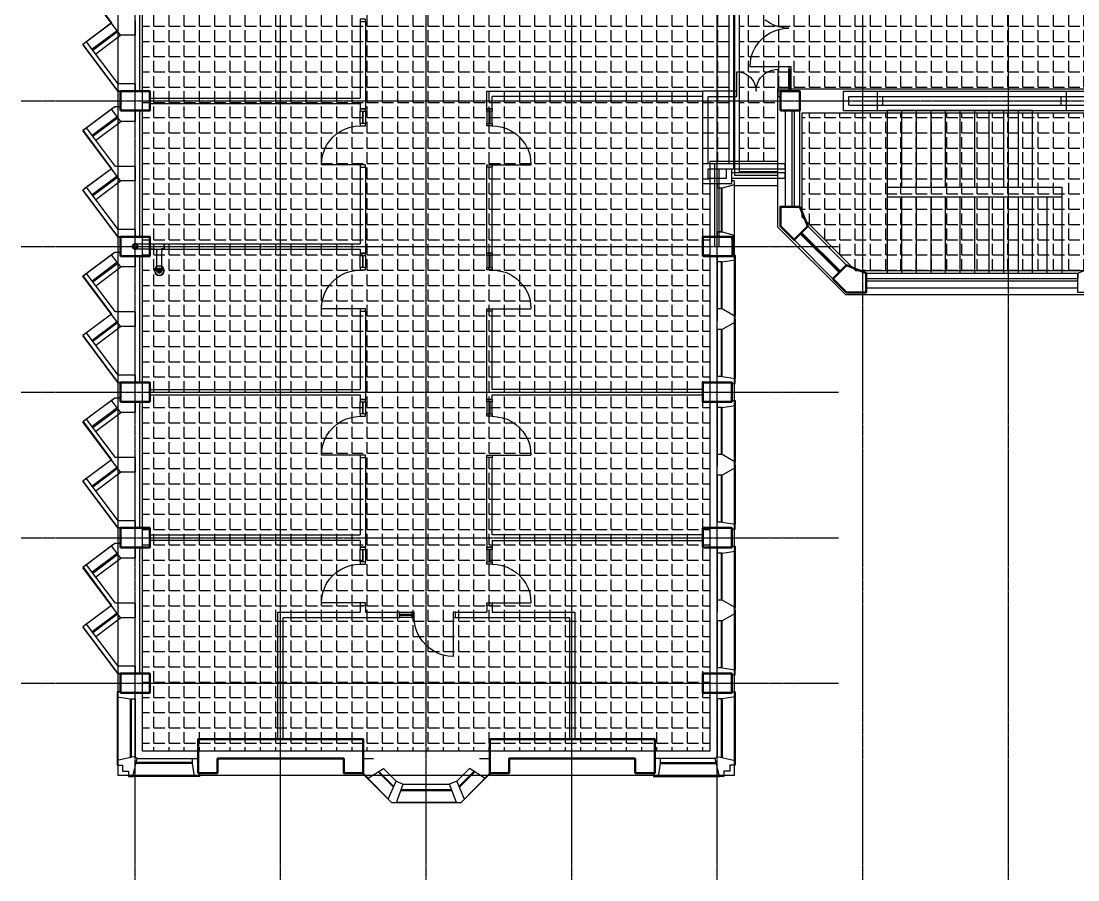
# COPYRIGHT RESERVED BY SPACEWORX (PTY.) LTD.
# Model space of a CAD drawing. Header units: millimetres. Extents: x -49883 to 71908, y -18440 to 67826.
# Drawn here: x -49883 to -28100, y -6274 to 11418 of the extents above; entities that cross this region are included whole.
import ezdxf

# ---------------------------------------------------------------- set-up
doc = ezdxf.new("R2010")
doc.units = ezdxf.units.MM
doc.linetypes.add('PCENTRE', pattern=[50.8, 31.75, -6.35, 6.35, -6.35])
doc.linetypes.add('PCENTRE2', pattern=[28.575, 19.05, -3.175, 3.175, -3.175])
for name, color, linetype in [('Boundaries_and_building_grids', 140, 'PCENTRE2'), ('Fifth Floor - Hatch', 7, 'Continuous'), ('Fifth Floor - Roofs', 7, 'Continuous'), ('Fourth Floor - Doors Windows and Openings', 1, 'Continuous'), ('Fourth Floor - Hatch', 1, 'Continuous'), ('Fourth Floor - Roofs', 2, 'Continuous'), ('Fourth Floor - Stairs', 8, 'Continuous'), ('Fourth Floor - Structural Members', 5, 'Continuous'), ('Fourth Floor - Walls', 3, 'Continuous'), ('Third Floor - Curtain Walls', 1, 'Continuous'), ('Third Floor - Doors Windows and Openings', 1, 'Continuous'), ('Third Floor - Stairs', 8, 'Continuous'), ('Third Floor - Structural Members', 5, 'Continuous'), ('Third Floor - Walls', 3, 'Continuous')]:
    doc.layers.add(name, color=color, linetype=linetype)
pattern_1 = [(0, (0, 0), (0, 314.325), [228.6, -85.725]), (90, (0, 0), (-314.325, 2e-14), [228.6, -85.725])]

# ---------------------------------------------------------------- blocks, each defined once
blk = doc.blocks.new('OffSetFullbore')
at = {"layer": 'Fourth Floor - Roofs', "linetype": 'Continuous'}
h = blk.add_hatch(dxfattribs=at)
h.set_pattern_fill('lines', color=256, scale=6.25, style=0)
h.set_pattern_definition([(0, (-14818.7696, 134.024), (0, 6.25), [])])
h.paths.add_polyline_path([(-550, -500, -1), (-450, -500, -1)])
at = {"layer": 'Fourth Floor - Roofs', "linetype": 'Continuous', "lineweight": -3}
for p, q in [((-600, 50), (0, 50)), ((-600, 50), (-600, -50)), ((-590, 50), (-590, -50)), ((-600, -50), (-541, -50)), ((-550, -500), (-550, -100)), ((-450, -500), (-450, -100)), ((0, -50), (-400, -50))]:
    blk.add_line(p, q, dxfattribs=at)
at = {"layer": 'Fourth Floor - Roofs', "linetype": 'Continuous'}
for radius in [100, 93.8, 50, 50]:
    blk.add_circle((-500, -500), radius, dxfattribs=at)
at = {"layer": 'Fourth Floor - Roofs', "linetype": 'Continuous', "lineweight": -3}
for centre, radius, start, end in [((0, 0), 50, 270, 90), ((-400, -100), 150, 160.5288, 180), ((-400, -100), 50, 90, 180)]:
    blk.add_arc(centre, radius, start, end, dxfattribs=at)

msp = doc.modelspace()

# ---------------------------------------------------------------- hatches: boundary and pattern name
at = {"layer": 'Fifth Floor - Hatch', "linetype": 'Continuous'}
h = msp.add_hatch(dxfattribs=at)
h.set_pattern_fill('ANGLE', color=8, scale=45, style=0)
h.set_pattern_definition(pattern_1)
h.paths.add_polyline_path([(-33783, 9526), (-26783, 9526), (-26783, 7379), (-27886, 6276), (-32679, 6276), (-33783, 7379)])
at = {"layer": 'Fourth Floor - Hatch', "linetype": 'Continuous'}
h = msp.add_hatch(dxfattribs=at)
h.set_pattern_fill('ANGLE', color=8, scale=45, style=0)
h.set_pattern_definition(pattern_1)
h.paths.add_polyline_path([(-47383, 14176), (-46133, 14176), (-46133, 14076), (-36933, 14076), (-36933, 14176), (-35683, 14176), (-35683, 12526), (-35293, 12526), (-35293, 8526), (-35683, 8526), (-35683, -3624), (-47383, -3624)])
h = msp.add_hatch(dxfattribs=at)
h.set_pattern_fill('ANGLE', color=8, scale=45, style=0)
h.set_pattern_definition(pattern_1)
h.paths.add_polyline_path([(-35073, 12526), (-32018, 12526), (-32018, 12967), (-31602, 13383), (-28964, 13383), (-28548, 12967), (-28548, 12526), (-25793, 12526), (-25793, 10001), (-25303, 10001), (-25303, 8526), (-26433, 8526), (-26433, 9576), (-26333, 9576), (-26333, 9976), (-26283, 10026), (-34283, 10026), (-34283, 8526), (-35073, 8526)])

# ---------------------------------------------------------------- linework, layer by layer
at = {"layer": 'Boundaries_and_building_grids', "color": 140, "linetype": 'PCENTRE', "lineweight": -3}
for p, q in [((-47533, -6274), (-47533, 67826)), ((-44533, -6274), (-44533, 67826)), ((-41533, -6274), (-41533, 67826)), ((-38533, -6274), (-38533, 67826)), ((-35533, -6274), (-35533, 67826)), ((-32533, -6274), (-32533, 60064)), ((-29533, -6274), (-29533, 60069)), ((-49883, 9776), (47817, 9776)), ((-49883, 6776), (-33033, 6776)), ((-49883, 3776), (-33033, 3776)), ((-49883, 776), (-33033, 776)), ((-49883, -2224), (-33033, -2224))]:
    msp.add_line(p, q, dxfattribs=at)
at = {"layer": 'Fifth Floor - Roofs', "color": 3, "linetype": 'Continuous'}
for p, q in [((-34283, 7172, 17250), (-34283, 10026, 17250)), ((-34283, 10026, 17250), (-26283, 10026, 17250)), ((-32886, 5776, 17250), (-34283, 7172, 17250)), ((-27679, 5776, 17250), (-32886, 5776, 17250))]:
    msp.add_line(p, q, dxfattribs=at)
at = {"layer": 'Fifth Floor - Roofs', "color": 3, "linetype": 'Continuous', "lineweight": -3}
for p, q in [((-33783, 7379, 17250), (-33783, 9526, 17250)), ((-33783, 9526, 17250), (-26783, 9526, 17250)), ((-32679, 6276, 17250), (-33783, 7379, 17250)), ((-27886, 6276, 17250), (-32679, 6276, 17250))]:
    msp.add_line(p, q, dxfattribs=at)
at = {"layer": 'Fourth Floor - Doors Windows and Openings', "color": 1, "linetype": 'Continuous'}
for p, q in [((-33021, 6236, 13800), (-33823, 7037, 13800)), ((-33809, 7051, 13800), (-33007, 6250, 13800)), ((-32993, 6264, 13800), (-33794, 7066, 13800))]:
    msp.add_line(p, q, dxfattribs=at)
at = {"layer": 'Fourth Floor - Doors Windows and Openings', "color": 1, "linetype": 'Continuous', "elevation": 13800}
msp.add_lwpolyline([(-33148, 6109), (-33950, 6910), (-33667, 7193), (-32866, 6391), (-33148, 6109)], dxfattribs=at)
at = {"layer": 'Fourth Floor - Roofs', "color": 3, "linetype": 'Continuous'}
for p, q in [((-47883, -4124, 13800), (-47883, 65676, 13800)), ((-35183, 8026, 13800), (-35183, -4124, 13800)), ((-34283, 8026, 13800), (-35183, 8026, 13800)), ((-35183, -4124, 13800), (-47883, -4124, 13800))]:
    msp.add_line(p, q, dxfattribs=at)
at = {"layer": 'Fourth Floor - Roofs', "color": 3, "linetype": 'Continuous', "lineweight": -3}
for p, q in [((-47383, -3624, 13800), (-47383, 65176, 13800)), ((-35683, 8526, 13800), (-35683, -3624, 13800)), ((-34283, 8526, 13800), (-35683, 8526, 13800)), ((-35683, -3624, 13800), (-47383, -3624, 13800))]:
    msp.add_line(p, q, dxfattribs=at)
at = {"layer": 'Fourth Floor - Roofs', "color": 1, "linetype": 'Continuous', "lineweight": -3}
for p, q in [((-35193, 8376, 13800), (-35193, 12676, 13800)), ((-35173, 8236, 13800), (-35173, 12816, 13800)), ((-35073, 8316, 13800), (-35073, 12716, 13800)), ((-35293, 12576, 13800), (-35293, 8476, 13800)), ((-35293, 8476, 13800), (-35593, 8476, 13800)), ((-35593, 8476, 13800), (-35593, 6776, 13800)), ((-35493, 6776, 13800), (-35493, 8376, 13800)), ((-35493, 8376, 13800), (-35193, 8376, 13800)), ((-34283, 8316, 13800), (-35073, 8316, 13800)), ((-34283, 8236, 13800), (-35173, 8236, 13800))]:
    msp.add_line(p, q, dxfattribs=at)
at = {"layer": 'Fourth Floor - Roofs', "color": 1, "linetype": 'Continuous', "lineweight": -3, "elevation": 13800}
for points in [[(-48604, 12167), (-48017, 11381), (-48608, 10939), (-47888, 9976), (-47833, 9976), (-47833, 9653), (-47952, 9653), (-48604, 9167), (-48021, 8378), (-48608, 7939), (-47888, 6976), (-47833, 6976), (-47833, 6653), (-47952, 6653), (-48604, 6167), (-48021, 5378), (-48608, 4939), (-47888, 3976), (-47833, 3976)], [(-47833, 3653), (-47952, 3653), (-48604, 3167), (-48017, 2381), (-48608, 1939), (-47888, 976), (-47833, 976), (-47833, 653), (-47952, 653), (-48604, 167), (-48017, -619), (-48608, -1061), (-47888, -2024), (-47833, -2024)]]:
    msp.add_lwpolyline(points, dxfattribs=at)
at = {"layer": 'Fourth Floor - Roofs', "color": 1, "linetype": 'Continuous', "elevation": 13800}
msp.add_lwpolyline([(-42833, -4074), (-42246, -4682), (-40810, -4682), (-40223, -4074)], dxfattribs=at)
at = {"layer": 'Fourth Floor - Stairs', "color": 8, "linetype": 'Continuous'}
for p, q in [((-32033, 7801, 13800), (-32033, 6226, 13800)), ((-31733, 7801, 13800), (-31733, 6226, 13800)), ((-31433, 7801, 13800), (-31433, 6226, 13800)), ((-31133, 7801, 13800), (-31133, 6226, 13800)), ((-30833, 7801, 13800), (-30833, 6226, 13800)), ((-30533, 7801, 13800), (-30533, 6226, 13800)), ((-30233, 7801, 13800), (-30233, 6226, 13800)), ((-29933, 7801, 13800), (-29933, 6226, 13800)), ((-29633, 7801, 13800), (-29633, 6226, 13800)), ((-29333, 7801, 13800), (-29333, 6226, 13800)), ((-29033, 6226, 13800), (-29033, 7801, 13800)), ((-28733, 6226, 13800), (-28733, 7801, 13800)), ((-28433, 7801, 13800), (-28433, 6226, 13800))]:
    msp.add_line(p, q, dxfattribs=at)
at = {"layer": 'Fourth Floor - Stairs', "color": 8, "linetype": 'Continuous', "elevation": 13800}
msp.add_lwpolyline([(-32033, 9576), (-32033, 7801), (-28433, 7801)], dxfattribs=at)
at = {"layer": 'Fourth Floor - Structural Members', "color": 8, "linetype": 'Continuous', "lineweight": 50, "elevation": 13800}
for points in [[(-47833, 9576), (-47833, 9976), (-47233, 9976), (-47233, 9576), (-47833, 9576)], [(-47833, 6576), (-47833, 6976), (-47233, 6976), (-47233, 6576), (-47833, 6576)], [(-35833, 6576), (-35833, 6976), (-35193, 6976), (-35193, 6576), (-35833, 6576)], [(-47833, 3576), (-47833, 3976), (-47233, 3976), (-47233, 3576), (-47833, 3576)], [(-35833, 3576), (-35833, 3976), (-35233, 3976), (-35233, 3576), (-35833, 3576)], [(-47833, 576), (-47833, 976), (-47233, 976), (-47233, 576), (-47833, 576)], [(-35833, 576), (-35833, 976), (-35233, 976), (-35233, 576), (-35833, 576)], [(-47833, -2424), (-47833, -2024), (-47233, -2024), (-47233, -2424), (-47833, -2424)], [(-35833, -2424), (-35833, -2024), (-35233, -2024), (-35233, -2424), (-35833, -2424)], [(-44478, -3374), (-44588, -3374)], [(-38578, -3374), (-38468, -3374)]]:
    msp.add_lwpolyline(points, dxfattribs=at)
at = {"layer": 'Fourth Floor - Structural Members', "color": 5, "linetype": 'Continuous', "lineweight": 50, "elevation": 13800}
for points in [[(-34233, 9576), (-34233, 9976), (-33833, 9976), (-33833, 9576)], [(-33833, 7593), (-34233, 7593), (-34233, 7193), (-33950, 6910), (-33667, 7193)], [(-32866, 6391), (-33148, 6109), (-32866, 5826), (-32466, 5826), (-32466, 6226)]]:
    msp.add_lwpolyline(points, close=True, dxfattribs=at)
at = {"layer": 'Fourth Floor - Structural Members', "color": 8, "linetype": 'Continuous', "lineweight": 50, "elevation": 13800}
for points in [[(-45833, -4074), (-45833, -3774), (-44533, -3774), (-43233, -3774), (-43233, -4074), (-42833, -4074), (-42833, -3374), (-46233, -3374), (-46233, -4074)], [(-37223, -3774), (-38523, -3774), (-39823, -3774), (-39823, -4074), (-40223, -4074), (-40223, -3374), (-36823, -3374), (-36823, -4074), (-37223, -4074)]]:
    msp.add_lwpolyline(points, close=True, dxfattribs=at)
at = {"layer": 'Fourth Floor - Structural Members', "color": 8, "linetype": 'Continuous', "lineweight": 50}
msp.add_circle((-47533, 6776, 13800), 50, dxfattribs=at)
at = {"layer": 'Fourth Floor - Walls', "color": 3, "linetype": 'Continuous'}
for p, q in [((-32933, 9976, 13800), (-26733, 9976, 13800)), ((-32933, 9576, 13800), (-32933, 9976, 13800)), ((-32823, 9866, 13800), (-26843, 9866, 13800)), ((-32823, 9686, 13800), (-32823, 9866, 13800)), ((-32823, 9686, 13800), (-26843, 9686, 13800)), ((-34133, 9576, 13800), (-34133, 7593, 13800)), ((-34133, 9576, 13800), (-33993, 9576, 13800)), ((-33993, 9576, 13800), (-33993, 7593, 13800)), ((-33943, 7593, 13800), (-33943, 9576, 13800)), ((-33943, 9576, 13800), (-33833, 9576, 13800)), ((-33833, 7593, 13800), (-33833, 9576, 13800)), ((-32933, 9576, 13800), (-26733, 9576, 13800)), ((-34133, 8375, 13800), (-34133, 8485, 13800)), ((-34133, 8186, 13800), (-34133, 8302, 13800)), ((-34133, 7593, 13800), (-33993, 7593, 13800)), ((-33943, 7593, 13800), (-33833, 7593, 13800)), ((-32466, 6226, 13800), (-28100, 6226, 13800)), ((-32466, 6226, 13800), (-32466, 6116, 13800)), ((-32466, 6116, 13800), (-28100, 6116, 13800)), ((-28100, 6226, 13800), (-28100, 6116, 13800)), ((-32466, 6066, 13800), (-28100, 6066, 13800)), ((-32466, 5926, 13800), (-32466, 6066, 13800)), ((-32466, 5926, 13800), (-28100, 5926, 13800)), ((-28100, 5926, 13800), (-28100, 6066, 13800))]:
    msp.add_line(p, q, dxfattribs=at)
at = {"layer": 'Third Floor - Curtain Walls', "color": 3, "linetype": 'Continuous'}
for p, q in [((-47833, 11126, 10350), (-48608, 12163, 10350)), ((-47533, 11426, 10350), (-47533, 11126, 10350)), ((-47533, 11126, 10350), (-47833, 11126, 10350)), ((-48533, 10995, 10350), (-48608, 10939, 10350)), ((-47888, 9976, 10350), (-48608, 10939, 10350)), ((-47883, 10126, 10350), (-48533, 10995, 10350)), ((-47533, 10126, 10350), (-47883, 10126, 10350)), ((-47533, 10126, 10350), (-47533, 9976, 10350)), ((-47433, 9976, 10350), (-47888, 9976, 10350)), ((-47952, 9653, 10350), (-48017, 9605, 10350)), ((-47828, 9353, 10350), (-48017, 9605, 10350)), ((-47833, 9653, 10350), (-47952, 9653, 10350)), ((-47533, 9576, 10350), (-47533, 9353, 10350)), ((-48533, 9219, 10350), (-48608, 9163, 10350)), ((-47833, 8126, 10350), (-48608, 9163, 10350)), ((-47939, 8426, 10350), (-48533, 9219, 10350)), ((-47533, 9353, 10350), (-47828, 9353, 10350)), ((-47533, 8426, 10350), (-47939, 8426, 10350)), ((-47533, 8426, 10350), (-47533, 8126, 10350)), ((-47533, 8126, 10350), (-47833, 8126, 10350)), ((-35533, 8076, 10350), (-35233, 8076, 10350)), ((-35533, 8076, 10350), (-35533, 7976, 10350)), ((-35233, 8076, 10350), (-35233, 8125, 10350)), ((-35187, 8125, 10350), (-35233, 8125, 10350)), ((-35187, 8125, 10350), (-35185, 8043, 10350)), ((-48533, 7995, 10350), (-48608, 7939, 10350)), ((-47888, 6976, 10350), (-48608, 7939, 10350)), ((-47883, 7126, 10350), (-48533, 7995, 10350)), ((-35433, 7976, 10350), (-35533, 7976, 10350)), ((-35185, 8043, 10350), (-35433, 7976, 10350)), ((-47433, 6976, 10350), (-47888, 6976, 10350)), ((-47533, 7126, 10350), (-47883, 7126, 10350)), ((-47533, 7126, 10350), (-47533, 6976, 10350)), ((-35533, 7076, 10350), (-35433, 7076, 10350)), ((-35450, 7076, 10350), (-35533, 7076, 10350)), ((-35533, 7076, 10350), (-35533, 6976, 10350)), ((-35233, 6976, 10350), (-35533, 6976, 10350)), ((-35433, 7076, 10350), (-35187, 7009, 10350)), ((-35233, 6926, 10350), (-35233, 6976, 10350)), ((-35187, 7009, 10350), (-35187, 6926, 10350)), ((-35187, 6926, 10350), (-35233, 6926, 10350)), ((-47952, 6653, 10350), (-48017, 6605, 10350)), ((-47828, 6353, 10350), (-48017, 6605, 10350)), ((-47833, 6653, 10350), (-47952, 6653, 10350)), ((-47533, 6576, 10350), (-47533, 6353, 10350)), ((-35533, 6576, 10350), (-35533, 6458, 10350)), ((-35233, 6599, 10350), (-35163, 6599, 10350)), ((-35163, 6599, 10350), (-35163, 6500, 10350)), ((-47533, 6353, 10350), (-47828, 6353, 10350)), ((-35433, 6458, 10350), (-35533, 6458, 10350)), ((-35433, 6458, 10350), (-35163, 6500, 10350)), ((-48533, 6219, 10350), (-48608, 6163, 10350)), ((-47833, 5126, 10350), (-48608, 6163, 10350)), ((-47939, 5426, 10350), (-48533, 6219, 10350)), ((-35534, 5489, 10350), (-35534, 5243, 10350)), ((-35433, 5489, 10350), (-35534, 5489, 10350)), ((-35165, 5335, 10350), (-35433, 5489, 10350)), ((-47533, 5426, 10350), (-47939, 5426, 10350)), ((-47533, 5426, 10350), (-47533, 5126, 10350)), ((-35534, 5062, 10350), (-35534, 5309, 10350)), ((-35165, 5276, 10350), (-35165, 5335, 10350)), ((-35165, 5276, 10350), (-35165, 5217, 10350)), ((-47533, 5126, 10350), (-47833, 5126, 10350)), ((-35433, 5062, 10350), (-35534, 5062, 10350)), ((-35165, 5217, 10350), (-35433, 5062, 10350)), ((-48533, 4995, 10350), (-48608, 4939, 10350)), ((-47888, 3976, 10350), (-48608, 4939, 10350)), ((-47883, 4126, 10350), (-48533, 4995, 10350)), ((-47433, 3976, 10350), (-47888, 3976, 10350)), ((-47533, 4126, 10350), (-47883, 4126, 10350)), ((-47533, 4126, 10350), (-47533, 3976, 10350)), ((-35433, 4094, 10350), (-35533, 4094, 10350)), ((-35533, 3976, 10350), (-35533, 4094, 10350)), ((-35433, 4094, 10350), (-35163, 4052, 10350)), ((-35233, 3952, 10350), (-35163, 3952, 10350)), ((-35163, 3952, 10350), (-35163, 4052, 10350)), ((-47952, 3653, 10350), (-48017, 3605, 10350)), ((-47828, 3353, 10350), (-48017, 3605, 10350)), ((-47833, 3653, 10350), (-47952, 3653, 10350)), ((-47533, 3576, 10350), (-47533, 3353, 10350)), ((-35533, 3576, 10350), (-35533, 3458, 10350)), ((-35433, 3458, 10350), (-35163, 3500, 10350)), ((-35233, 3599, 10350), (-35163, 3599, 10350)), ((-35163, 3599, 10350), (-35163, 3500, 10350)), ((-47533, 3353, 10350), (-47828, 3353, 10350)), ((-35433, 3458, 10350), (-35533, 3458, 10350)), ((-48533, 3219, 10350), (-48608, 3163, 10350)), ((-47833, 2126, 10350), (-48608, 3163, 10350)), ((-47939, 2426, 10350), (-48533, 3219, 10350)), ((-47533, 2426, 10350), (-47939, 2426, 10350)), ((-47533, 2426, 10350), (-47533, 2126, 10350)), ((-35433, 2489, 10350), (-35534, 2489, 10350)), ((-35534, 2489, 10350), (-35534, 2243, 10350)), ((-35165, 2335, 10350), (-35433, 2489, 10350)), ((-35534, 2062, 10350), (-35534, 2309, 10350)), ((-35165, 2217, 10350), (-35433, 2062, 10350)), ((-35165, 2276, 10350), (-35165, 2335, 10350)), ((-35165, 2276, 10350), (-35165, 2217, 10350)), ((-48533, 1995, 10350), (-48608, 1939, 10350)), ((-47883, 1126, 10350), (-48533, 1995, 10350)), ((-47533, 2126, 10350), (-47833, 2126, 10350)), ((-35433, 2062, 10350), (-35534, 2062, 10350)), ((-47888, 976, 10350), (-48608, 1939, 10350)), ((-47533, 1126, 10350), (-47883, 1126, 10350)), ((-47533, 1126, 10350), (-47533, 976, 10350)), ((-35533, 976, 10350), (-35533, 1094, 10350)), ((-35433, 1094, 10350), (-35533, 1094, 10350)), ((-35433, 1094, 10350), (-35163, 1052, 10350)), ((-47433, 976, 10350), (-47888, 976, 10350)), ((-35233, 952, 10350), (-35163, 952, 10350)), ((-35163, 952, 10350), (-35163, 1052, 10350)), ((-47952, 653, 10350), (-48017, 605, 10350)), ((-47828, 353, 10350), (-48017, 605, 10350)), ((-47833, 653, 10350), (-47952, 653, 10350)), ((-47533, 576, 10350), (-47533, 353, 10350)), ((-35533, 576, 10350), (-35533, 458, 10350)), ((-35433, 458, 10350), (-35533, 458, 10350)), ((-35433, 458, 10350), (-35163, 500, 10350)), ((-35233, 599, 10350), (-35163, 599, 10350)), ((-35163, 599, 10350), (-35163, 500, 10350)), ((-48533, 219, 10350), (-48608, 163, 10350)), ((-47939, -574, 10350), (-48533, 219, 10350)), ((-47533, 353, 10350), (-47828, 353, 10350)), ((-47833, -874, 10350), (-48608, 163, 10350)), ((-47533, -574, 10350), (-47939, -574, 10350)), ((-47533, -574, 10350), (-47533, -874, 10350)), ((-35534, -511, 10350), (-35534, -757, 10350)), ((-35433, -511, 10350), (-35534, -511, 10350)), ((-35165, -665, 10350), (-35433, -511, 10350)), ((-35534, -938, 10350), (-35534, -691, 10350)), ((-35165, -783, 10350), (-35433, -938, 10350)), ((-35165, -724, 10350), (-35165, -665, 10350)), ((-35165, -724, 10350), (-35165, -783, 10350)), ((-48533, -1005, 10350), (-48608, -1061, 10350)), ((-47888, -2024, 10350), (-48608, -1061, 10350)), ((-47883, -1874, 10350), (-48533, -1005, 10350)), ((-47533, -874, 10350), (-47833, -874, 10350)), ((-35433, -938, 10350), (-35534, -938, 10350)), ((-47533, -1874, 10350), (-47883, -1874, 10350)), ((-47533, -1874, 10350), (-47533, -2024, 10350)), ((-35533, -2024, 10350), (-35533, -1906, 10350)), ((-35433, -1906, 10350), (-35533, -1906, 10350)), ((-35433, -1906, 10350), (-35163, -1948, 10350)), ((-35163, -2048, 10350), (-35163, -1948, 10350)), ((-47433, -2024, 10350), (-47888, -2024, 10350)), ((-35233, -2048, 10350), (-35163, -2048, 10350)), ((-47833, -2401, 10350), (-47903, -2401, 10350)), ((-47903, -2401, 10350), (-47903, -2500, 10350)), ((-47903, -2500, 10350), (-47633, -2542, 10350)), ((-47633, -2542, 10350), (-47533, -2542, 10350)), ((-47533, -2542, 10350), (-47533, -2424, 10350)), ((-35533, -2542, 10350), (-35533, -2424, 10350)), ((-35433, -2542, 10350), (-35533, -2542, 10350)), ((-35163, -2500, 10350), (-35433, -2542, 10350)), ((-35233, -2401, 10350), (-35163, -2401, 10350)), ((-35163, -2401, 10350), (-35163, -2500, 10350)), ((-47533, -3735, 10350), (-47903, -3818, 10350)), ((-47903, -3818, 10350), (-47903, -3912, 10350)), ((-47903, -3912, 10350), (-47792, -3912, 10350)), ((-47792, -3912, 10350), (-47791, -4033, 10350)), ((-47577, -4144, 10350), (-47493, -3774, 10350)), ((-47493, -3774, 10350), (-47533, -3735, 10350)), ((-46351, -3774, 10350), (-46233, -3774, 10350)), ((-46351, -3874, 10350), (-46351, -3774, 10350)), ((-46309, -4144, 10350), (-46351, -3874, 10350)), ((-42833, -3774, 10350), (-42619, -3774, 10350)), ((-40437, -3774, 10350), (-40223, -3774, 10350)), ((-36705, -3774, 10350), (-36823, -3774, 10350)), ((-36747, -4144, 10350), (-36705, -3874, 10350)), ((-36705, -3874, 10350), (-36705, -3774, 10350)), ((-35573, -3774, 10350), (-35533, -3735, 10350)), ((-35489, -4144, 10350), (-35573, -3774, 10350)), ((-35533, -3735, 10350), (-35163, -3818, 10350)), ((-35163, -3912, 10350), (-35274, -3912, 10350)), ((-35274, -3912, 10350), (-35274, -4033, 10350)), ((-35163, -3818, 10350), (-35163, -3912, 10350)), ((-47791, -4033, 10350), (-47670, -4033, 10350)), ((-47670, -4033, 10350), (-47670, -4144, 10350)), ((-46209, -4074, 10350), (-46209, -4144, 10350)), ((-42853, -4074, 10350), (-42740, -4188, 10350)), ((-42740, -4188, 10350), (-42413, -3980, 10350)), ((-40548, -4040, 10350), (-40857, -4348, 10350)), ((-40316, -4188, 10350), (-40643, -3980, 10350)), ((-40203, -4074, 10350), (-40316, -4188, 10350)), ((-36846, -4074, 10350), (-36846, -4144, 10350)), ((-35274, -4033, 10350), (-35395, -4033, 10350)), ((-35395, -4033, 10350), (-35395, -4144, 10350)), ((-47670, -4144, 10350), (-47577, -4144, 10350)), ((-46209, -4144, 10350), (-46309, -4144, 10350)), ((-42315, -4612, 10350), (-42152, -4241, 10350)), ((-42152, -4241, 10350), (-42006, -4301, 10350)), ((-42148, -4682, 10350), (-42006, -4301, 10350)), ((-40903, -4241, 10350), (-41050, -4301, 10350)), ((-40908, -4682, 10350), (-41050, -4301, 10350)), ((-40741, -4612, 10350), (-40903, -4241, 10350)), ((-36846, -4144, 10350), (-36747, -4144, 10350)), ((-35395, -4144, 10350), (-35489, -4144, 10350)), ((-42315, -4612, 10350), (-42246, -4682, 10350)), ((-40741, -4612, 10350), (-40810, -4682, 10350))]:
    msp.add_line(p, q, dxfattribs=at)
at = {"layer": 'Third Floor - Curtain Walls', "color": 3, "linetype": 'Continuous', "elevation": 10350}
for points in [[(-47433, 9976), (-47433, 12576), (-47833, 12576), (-47833, 12653)], [(-47433, 6976), (-47433, 9576), (-47833, 9576), (-47833, 9653)], [(-47433, 3976), (-47433, 6576), (-47833, 6576), (-47833, 6653)], [(-35533, 6576), (-35233, 6576), (-35233, 6599)], [(-35233, 3952), (-35233, 3976), (-35533, 3976)], [(-47433, 976), (-47433, 3576), (-47833, 3576), (-47833, 3653)], [(-35533, 3576), (-35233, 3576), (-35233, 3599)], [(-35233, 952), (-35233, 976), (-35533, 976)], [(-47433, -2024), (-47433, 576), (-47833, 576), (-47833, 653)], [(-35533, 576), (-35233, 576), (-35233, 599)], [(-35233, -2048), (-35233, -2024), (-35533, -2024)], [(-47533, -2424), (-47833, -2424), (-47833, -2401)], [(-35533, -2424), (-35233, -2424), (-35233, -2401)], [(-46209, -4074), (-46233, -4074), (-46233, -3774)], [(-42833, -3774), (-42833, -4074), (-42853, -4074)], [(-40223, -3774), (-40223, -4074), (-40203, -4074)], [(-36846, -4074), (-36823, -4074), (-36823, -3774)]]:
    msp.add_lwpolyline(points, dxfattribs=at)
at = {"layer": 'Third Floor - Doors Windows and Openings', "color": 1, "linetype": 'Continuous'}
for p, q in [((-48021, 11378, 10350), (-48533, 10995, 10350)), ((-47905, 11222, 10350), (-48416, 10839, 10350)), ((-48404, 10823, 10350), (-47893, 11206, 10350)), ((-48344, 10743, 10350), (-47833, 11126, 10350)), ((-48017, 9605, 10350), (-48533, 9219, 10350)), ((-47900, 9449, 10350), (-48416, 9064, 10350)), ((-48404, 9048, 10350), (-47888, 9433, 10350)), ((-48345, 8967, 10350), (-47828, 9353, 10350)), ((-48021, 8378, 10350), (-48533, 7995, 10350)), ((-47905, 8222, 10350), (-48416, 7839, 10350)), ((-48404, 7823, 10350), (-47893, 8206, 10350)), ((-48344, 7743, 10350), (-47833, 8126, 10350)), ((-35533, 7076, 10350), (-35533, 7976, 10350)), ((-35450, 7976, 10350), (-35450, 7076, 10350)), ((-35433, 7076, 10350), (-35433, 7976, 10350)), ((-35187, 8042, 10350), (-35185, 7008, 10350)), ((-33021, 6236, 10350), (-33823, 7037, 10350)), ((-33809, 7051, 10350), (-33007, 6250, 10350)), ((-32993, 6264, 10350), (-33794, 7066, 10350)), ((-48017, 6605, 10350), (-48533, 6219, 10350)), ((-47900, 6449, 10350), (-48416, 6064, 10350)), ((-48404, 6048, 10350), (-47888, 6433, 10350)), ((-48345, 5967, 10350), (-47828, 6353, 10350)), ((-35533, 6458, 10350), (-35534, 5489, 10350)), ((-35453, 6458, 10350), (-35453, 5489, 10350)), ((-35433, 5489, 10350), (-35433, 6458, 10350)), ((-35163, 6500, 10350), (-35165, 5335, 10350)), ((-48021, 5378, 10350), (-48533, 4995, 10350)), ((-47905, 5222, 10350), (-48416, 4839, 10350)), ((-48404, 4823, 10350), (-47893, 5206, 10350)), ((-48344, 4743, 10350), (-47833, 5126, 10350)), ((-35534, 5062, 10350), (-35533, 4094, 10350)), ((-35453, 5062, 10350), (-35453, 4094, 10350)), ((-35433, 4094, 10350), (-35433, 5062, 10350)), ((-35165, 5217, 10350), (-35163, 4052, 10350)), ((-48017, 3605, 10350), (-48533, 3219, 10350)), ((-35163, 3500, 10350), (-35165, 2335, 10350)), ((-47900, 3449, 10350), (-48416, 3064, 10350)), ((-48404, 3048, 10350), (-47888, 3433, 10350)), ((-48345, 2967, 10350), (-47828, 3353, 10350)), ((-35533, 3458, 10350), (-35534, 2489, 10350)), ((-35453, 3458, 10350), (-35453, 2489, 10350)), ((-35433, 2489, 10350), (-35433, 3458, 10350)), ((-48021, 2378, 10350), (-48533, 1995, 10350)), ((-47905, 2222, 10350), (-48416, 1839, 10350)), ((-48404, 1823, 10350), (-47893, 2206, 10350)), ((-35165, 2217, 10350), (-35163, 1052, 10350)), ((-48344, 1743, 10350), (-47833, 2126, 10350)), ((-35534, 2062, 10350), (-35533, 1094, 10350)), ((-35453, 2062, 10350), (-35453, 1094, 10350)), ((-35433, 1094, 10350), (-35433, 2062, 10350)), ((-48017, 605, 10350), (-48533, 219, 10350)), ((-47900, 449, 10350), (-48416, 64, 10350)), ((-35533, 458, 10350), (-35534, -511, 10350)), ((-35453, 458, 10350), (-35453, -511, 10350)), ((-35433, -511, 10350), (-35433, 458, 10350)), ((-35163, 500, 10350), (-35165, -665, 10350)), ((-48404, 48, 10350), (-47888, 433, 10350)), ((-48345, -33, 10350), (-47828, 353, 10350)), ((-48021, -622, 10350), (-48533, -1005, 10350)), ((-47905, -778, 10350), (-48416, -1161, 10350)), ((-48404, -1177, 10350), (-47893, -794, 10350)), ((-35165, -783, 10350), (-35163, -1948, 10350)), ((-48344, -1257, 10350), (-47833, -874, 10350)), ((-35534, -938, 10350), (-35533, -1906, 10350)), ((-35453, -938, 10350), (-35453, -1906, 10350)), ((-35433, -1906, 10350), (-35433, -938, 10350)), ((-47903, -2500, 10350), (-47903, -3818, 10350)), ((-47633, -2542, 10350), (-47633, -3757, 10350)), ((-47613, -2542, 10350), (-47613, -3753, 10350)), ((-47533, -2542, 10350), (-47533, -3735, 10350)), ((-35533, -2542, 10350), (-35533, -3735, 10350)), ((-35453, -2542, 10350), (-35453, -3753, 10350)), ((-35433, -2542, 10350), (-35433, -3757, 10350)), ((-35163, -2500, 10350), (-35163, -3818, 10350)), ((-46351, -3874, 10350), (-47516, -3874, 10350)), ((-46351, -3854, 10350), (-47511, -3854, 10350)), ((-47493, -3774, 10350), (-46351, -3774, 10350)), ((-35573, -3774, 10350), (-36705, -3774, 10350)), ((-36705, -3854, 10350), (-35554, -3854, 10350)), ((-36705, -3874, 10350), (-35550, -3874, 10350)), ((-42208, -4367, 10350), (-42524, -4051, 10350)), ((-42507, -4040, 10350), (-42199, -4348, 10350)), ((-42413, -3980, 10350), (-42152, -4241, 10350)), ((-40903, -4241, 10350), (-40643, -3980, 10350)), ((-40548, -4040, 10350), (-40857, -4348, 10350)), ((-40848, -4367, 10350), (-40531, -4051, 10350)), ((-46309, -4144, 10350), (-47577, -4144, 10350)), ((-42315, -4612, 10350), (-42740, -4188, 10350)), ((-42006, -4301, 10350), (-41050, -4301, 10350)), ((-40316, -4188, 10350), (-40741, -4612, 10350)), ((-36747, -4144, 10350), (-35489, -4144, 10350)), ((-42054, -4430, 10350), (-41002, -4430, 10350)), ((-42046, -4410, 10350), (-41009, -4410, 10350)), ((-40908, -4682, 10350), (-42148, -4682, 10350))]:
    msp.add_line(p, q, dxfattribs=at)
at = {"layer": 'Third Floor - Doors Windows and Openings'}
for p, q in [((-34458, 11383, 10350), (-34545, 11441, 10350)), ((-34364, 11337, 10350), (-34458, 11383, 10350)), ((-34265, 11303, 10350), (-34364, 11337, 10350)), ((-34623, 11041, 10350), (-34545, 11110, 10350)), ((-34545, 11110, 10350), (-34458, 11169, 10350)), ((-34458, 11169, 10350), (-34364, 11215, 10350)), ((-34364, 11215, 10350), (-34265, 11248, 10350)), ((-34162, 11283, 10350), (-34265, 11303, 10350)), ((-34265, 11248, 10350), (-34162, 11269, 10350)), ((-34058, 11276, 10350), (-34162, 11283, 10350)), ((-34162, 11269, 10350), (-34058, 11276, 10350)), ((-34751, 10876, 10350), (-34692, 10963, 10350)), ((-34692, 10963, 10350), (-34623, 11041, 10350)), ((-34851, 10580, 10350), (-34831, 10683, 10350)), ((-34831, 10683, 10350), (-34797, 10782, 10350)), ((-34797, 10782, 10350), (-34751, 10876, 10350)), ((-34858, 10476, 10350), (-34851, 10580, 10350)), ((-35133, 10376, 10350), (-35081, 10372, 10350)), ((-35081, 10372, 10350), (-35029, 10362, 10350)), ((-35029, 10362, 10350), (-34980, 10345, 10350)), ((-34980, 10345, 10350), (-34933, 10322, 10350)), ((-34933, 10322, 10350), (-34889, 10293, 10350)), ((-34889, 10293, 10350), (-34850, 10259, 10350)), ((-34850, 10259, 10350), (-34815, 10219, 10350)), ((-34673, 10201, 10350), (-34640, 10250, 10350)), ((-34640, 10250, 10350), (-34601, 10294, 10350)), ((-34601, 10294, 10350), (-34557, 10333, 10350)), ((-34557, 10333, 10350), (-34508, 10365, 10350)), ((-34508, 10365, 10350), (-34455, 10391, 10350)), ((-34455, 10391, 10350), (-34399, 10410, 10350)), ((-34399, 10410, 10350), (-34342, 10422, 10350)), ((-34342, 10422, 10350), (-34283, 10426, 10350)), ((-34815, 10219, 10350), (-34786, 10176, 10350)), ((-34786, 10176, 10350), (-34763, 10129, 10350)), ((-34763, 10129, 10350), (-34746, 10079, 10350)), ((-34746, 10079, 10350), (-34736, 10028, 10350)), ((-34736, 10028, 10350), (-34733, 9976, 10350)), ((-34733, 9976, 10350), (-34729, 10034, 10350)), ((-34729, 10034, 10350), (-34717, 10092, 10350)), ((-34717, 10092, 10350), (-34699, 10148, 10350)), ((-34699, 10148, 10350), (-34673, 10201, 10350)), ((-43380, 9095, 10350), (-43293, 9154, 10350)), ((-43293, 9154, 10350), (-43199, 9200, 10350)), ((-43199, 9200, 10350), (-43100, 9233, 10350)), ((-43100, 9233, 10350), (-42997, 9254, 10350)), ((-42997, 9254, 10350), (-42893, 9261, 10350)), ((-40173, 9261, 10350), (-40068, 9254, 10350)), ((-40068, 9254, 10350), (-39966, 9233, 10350)), ((-39966, 9233, 10350), (-39867, 9200, 10350)), ((-39867, 9200, 10350), (-39773, 9154, 10350)), ((-39773, 9154, 10350), (-39686, 9095, 10350)), ((-43586, 8861, 10350), (-43527, 8948, 10350)), ((-43527, 8948, 10350), (-43458, 9026, 10350)), ((-43458, 9026, 10350), (-43380, 9095, 10350)), ((-39686, 9095, 10350), (-39607, 9026, 10350)), ((-39607, 9026, 10350), (-39538, 8948, 10350)), ((-39538, 8948, 10350), (-39480, 8861, 10350)), ((-43666, 8668, 10350), (-43632, 8767, 10350)), ((-43632, 8767, 10350), (-43586, 8861, 10350)), ((-39480, 8861, 10350), (-39434, 8767, 10350)), ((-39434, 8767, 10350), (-39400, 8668, 10350)), ((-43693, 8461, 10350), (-43686, 8565, 10350)), ((-43686, 8565, 10350), (-43666, 8668, 10350)), ((-39400, 8668, 10350), (-39380, 8565, 10350)), ((-39380, 8565, 10350), (-39373, 8461, 10350)), ((-43458, 6056, 10350), (-43380, 6125, 10350)), ((-43380, 6125, 10350), (-43293, 6184, 10350)), ((-43293, 6184, 10350), (-43199, 6230, 10350)), ((-43199, 6230, 10350), (-43100, 6263, 10350)), ((-43100, 6263, 10350), (-42997, 6284, 10350)), ((-42997, 6284, 10350), (-42893, 6291, 10350)), ((-40173, 6291, 10350), (-40068, 6284, 10350)), ((-40068, 6284, 10350), (-39966, 6263, 10350)), ((-39966, 6263, 10350), (-39867, 6230, 10350)), ((-39867, 6230, 10350), (-39773, 6184, 10350)), ((-39773, 6184, 10350), (-39686, 6125, 10350)), ((-39686, 6125, 10350), (-39607, 6056, 10350)), ((-43632, 5797, 10350), (-43586, 5891, 10350)), ((-43586, 5891, 10350), (-43527, 5978, 10350)), ((-43527, 5978, 10350), (-43458, 6056, 10350)), ((-39607, 6056, 10350), (-39538, 5978, 10350)), ((-39538, 5978, 10350), (-39480, 5891, 10350)), ((-39480, 5891, 10350), (-39434, 5797, 10350)), ((-43686, 5595, 10350), (-43666, 5698, 10350)), ((-43666, 5698, 10350), (-43632, 5797, 10350)), ((-39434, 5797, 10350), (-39400, 5698, 10350)), ((-39400, 5698, 10350), (-39380, 5595, 10350)), ((-43693, 5491, 10350), (-43686, 5595, 10350)), ((-39380, 5595, 10350), (-39373, 5491, 10350)), ((-43100, 3248, 10350), (-42997, 3269, 10350)), ((-42997, 3269, 10350), (-42893, 3276, 10350)), ((-40173, 3276, 10350), (-40068, 3269, 10350)), ((-40068, 3269, 10350), (-39966, 3248, 10350)), ((-43458, 3041, 10350), (-43380, 3110, 10350)), ((-43380, 3110, 10350), (-43293, 3169, 10350)), ((-43293, 3169, 10350), (-43199, 3215, 10350)), ((-43199, 3215, 10350), (-43100, 3248, 10350)), ((-39966, 3248, 10350), (-39867, 3215, 10350)), ((-39867, 3215, 10350), (-39773, 3169, 10350)), ((-39773, 3169, 10350), (-39686, 3110, 10350)), ((-39686, 3110, 10350), (-39607, 3041, 10350)), ((-43632, 2782, 10350), (-43586, 2876, 10350)), ((-43586, 2876, 10350), (-43527, 2963, 10350)), ((-43527, 2963, 10350), (-43458, 3041, 10350)), ((-39607, 3041, 10350), (-39538, 2963, 10350)), ((-39538, 2963, 10350), (-39480, 2876, 10350)), ((-39480, 2876, 10350), (-39434, 2782, 10350)), ((-43686, 2580, 10350), (-43666, 2683, 10350)), ((-43666, 2683, 10350), (-43632, 2782, 10350)), ((-39434, 2782, 10350), (-39400, 2683, 10350)), ((-39400, 2683, 10350), (-39380, 2580, 10350)), ((-43693, 2476, 10350), (-43686, 2580, 10350)), ((-39380, 2580, 10350), (-39373, 2476, 10350)), ((-43100, 203, 10350), (-42997, 224, 10350)), ((-42997, 224, 10350), (-42893, 231, 10350)), ((-40173, 231, 10350), (-40068, 224, 10350)), ((-40068, 224, 10350), (-39966, 203, 10350)), ((-43458, -4, 10350), (-43380, 65, 10350)), ((-43380, 65, 10350), (-43293, 123, 10350)), ((-43293, 123, 10350), (-43199, 170, 10350)), ((-43199, 170, 10350), (-43100, 203, 10350)), ((-39966, 203, 10350), (-39867, 170, 10350)), ((-39867, 170, 10350), (-39773, 123, 10350)), ((-39773, 123, 10350), (-39686, 65, 10350)), ((-39686, 65, 10350), (-39607, -4, 10350)), ((-43632, -263, 10350), (-43586, -169, 10350)), ((-43586, -169, 10350), (-43527, -82, 10350)), ((-43527, -82, 10350), (-43458, -4, 10350)), ((-39607, -4, 10350), (-39538, -82, 10350)), ((-39538, -82, 10350), (-39480, -169, 10350)), ((-39480, -169, 10350), (-39434, -263, 10350)), ((-43686, -465, 10350), (-43666, -362, 10350)), ((-43666, -362, 10350), (-43632, -263, 10350)), ((-39434, -263, 10350), (-39400, -362, 10350)), ((-39400, -362, 10350), (-39380, -465, 10350)), ((-43693, -569, 10350), (-43686, -465, 10350)), ((-39380, -465, 10350), (-39373, -569, 10350)), ((-41771, -974, 10350), (-41778, -870, 10350)), ((-41751, -1077, 10350), (-41771, -974, 10350)), ((-41717, -1176, 10350), (-41751, -1077, 10350)), ((-41671, -1270, 10350), (-41717, -1176, 10350)), ((-41612, -1357, 10350), (-41671, -1270, 10350)), ((-41543, -1435, 10350), (-41612, -1357, 10350)), ((-41465, -1504, 10350), (-41543, -1435, 10350)), ((-41378, -1562, 10350), (-41465, -1504, 10350)), ((-41284, -1609, 10350), (-41378, -1562, 10350)), ((-41185, -1642, 10350), (-41284, -1609, 10350)), ((-41082, -1663, 10350), (-41185, -1642, 10350)), ((-40978, -1670, 10350), (-41082, -1663, 10350))]:
    msp.add_line(p, q, dxfattribs=at)
at = {"layer": 'Third Floor - Doors Windows and Openings', "linetype": 'Continuous'}
for p, q in [((-34058, 10476, 10350), (-34858, 10476, 10350)), ((-35133, 9976, 10350), (-35133, 10376, 10350)), ((-34283, 10426, 10350), (-34283, 9976, 10350)), ((-34058, 10026, 10350), (-34058, 10426, 10350)), ((-34033, 10026, 10350), (-34033, 10426, 10350)), ((-34008, 10026, 10350), (-34008, 10426, 10350)), ((-42893, 9311, 10350), (-42893, 9561, 10350)), ((-42843, 9561, 10350), (-42843, 9311, 10350)), ((-42833, 9311, 10350), (-42833, 9561, 10350)), ((-42783, 9561, 10350), (-42783, 9311, 10350)), ((-40283, 9561, 10350), (-40283, 9311, 10350)), ((-40233, 9311, 10350), (-40233, 9561, 10350)), ((-40223, 9561, 10350), (-40223, 9311, 10350)), ((-40173, 9311, 10350), (-40173, 9561, 10350)), ((-42893, 8461, 10350), (-43693, 8461, 10350)), ((-40173, 8461, 10350), (-39373, 8461, 10350)), ((-42893, 6341, 10350), (-42893, 6591, 10350)), ((-42843, 6591, 10350), (-42843, 6341, 10350)), ((-42833, 6341, 10350), (-42833, 6591, 10350)), ((-42783, 6591, 10350), (-42783, 6341, 10350)), ((-40283, 6591, 10350), (-40283, 6341, 10350)), ((-40233, 6341, 10350), (-40233, 6591, 10350)), ((-40223, 6591, 10350), (-40223, 6341, 10350)), ((-40173, 6341, 10350), (-40173, 6591, 10350)), ((-42893, 5491, 10350), (-43693, 5491, 10350)), ((-40173, 5491, 10350), (-39373, 5491, 10350)), ((-42893, 3326, 10350), (-42893, 3576, 10350)), ((-42843, 3576, 10350), (-42843, 3326, 10350)), ((-42833, 3326, 10350), (-42833, 3576, 10350)), ((-42783, 3576, 10350), (-42783, 3326, 10350)), ((-40283, 3576, 10350), (-40283, 3326, 10350)), ((-40233, 3326, 10350), (-40233, 3576, 10350)), ((-40223, 3576, 10350), (-40223, 3326, 10350)), ((-40173, 3326, 10350), (-40173, 3576, 10350)), ((-42893, 2476, 10350), (-43693, 2476, 10350)), ((-40173, 2476, 10350), (-39373, 2476, 10350)), ((-42893, 281, 10350), (-42893, 531, 10350)), ((-42843, 531, 10350), (-42843, 281, 10350)), ((-42833, 281, 10350), (-42833, 531, 10350)), ((-42783, 531, 10350), (-42783, 281, 10350)), ((-40283, 531, 10350), (-40283, 281, 10350)), ((-40233, 281, 10350), (-40233, 531, 10350)), ((-40223, 531, 10350), (-40223, 281, 10350)), ((-40173, 281, 10350), (-40173, 531, 10350)), ((-42893, -569, 10350), (-43693, -569, 10350)), ((-40173, -569, 10350), (-39373, -569, 10350)), ((-42078, -760, 10350), (-41828, -760, 10350)), ((-41828, -810, 10350), (-42078, -810, 10350)), ((-42078, -820, 10350), (-41828, -820, 10350)), ((-41828, -870, 10350), (-42078, -870, 10350)), ((-40978, -870, 10350), (-40978, -1670, 10350))]:
    msp.add_line(p, q, dxfattribs=at)
at = {"layer": 'Third Floor - Doors Windows and Openings', "linetype": 'Continuous', "elevation": 10350}
for points in [[(-42893, 11411), (-42783, 11411), (-42783, 11461), (-42893, 11461), (-42893, 11411)], [(-34008, 10426), (-34008, 10476), (-34058, 10476), (-34058, 10426), (-34008, 10426)], [(-34008, 9976), (-34008, 10026), (-34058, 10026), (-34058, 9976), (-34008, 9976)], [(-35133, 9866), (-35133, 9976), (-35183, 9976), (-35183, 9866), (-35133, 9866)], [(-34233, 9866), (-34233, 9976), (-34283, 9976), (-34283, 9866), (-34233, 9866)], [(-42893, 9561), (-42783, 9561), (-42783, 9611), (-42893, 9611), (-42893, 9561)], [(-40173, 9561), (-40283, 9561), (-40283, 9611), (-40173, 9611), (-40173, 9561)], [(-42893, 9261), (-42783, 9261), (-42783, 9311), (-42893, 9311), (-42893, 9261)], [(-40173, 9261), (-40283, 9261), (-40283, 9311), (-40173, 9311), (-40173, 9261)], [(-42893, 8411), (-42783, 8411), (-42783, 8461), (-42893, 8461), (-42893, 8411)], [(-40173, 8411), (-40283, 8411), (-40283, 8461), (-40173, 8461), (-40173, 8411)], [(-42893, 6591), (-42783, 6591), (-42783, 6641), (-42893, 6641), (-42893, 6591)], [(-40173, 6591), (-40283, 6591), (-40283, 6641), (-40173, 6641), (-40173, 6591)], [(-42893, 6291), (-42783, 6291), (-42783, 6341), (-42893, 6341), (-42893, 6291)], [(-40173, 6291), (-40283, 6291), (-40283, 6341), (-40173, 6341), (-40173, 6291)], [(-42893, 5441), (-42783, 5441), (-42783, 5491), (-42893, 5491), (-42893, 5441)], [(-40173, 5441), (-40283, 5441), (-40283, 5491), (-40173, 5491), (-40173, 5441)], [(-42893, 3576), (-42783, 3576), (-42783, 3626), (-42893, 3626), (-42893, 3576)], [(-40173, 3576), (-40283, 3576), (-40283, 3626), (-40173, 3626), (-40173, 3576)], [(-42893, 3276), (-42783, 3276), (-42783, 3326), (-42893, 3326), (-42893, 3276)], [(-40173, 3276), (-40283, 3276), (-40283, 3326), (-40173, 3326), (-40173, 3276)], [(-42893, 2426), (-42783, 2426), (-42783, 2476), (-42893, 2476), (-42893, 2426)], [(-40173, 2426), (-40283, 2426), (-40283, 2476), (-40173, 2476), (-40173, 2426)], [(-42893, 531), (-42783, 531), (-42783, 581), (-42893, 581), (-42893, 531)], [(-40173, 531), (-40283, 531), (-40283, 581), (-40173, 581), (-40173, 531)], [(-42893, 231), (-42783, 231), (-42783, 281), (-42893, 281), (-42893, 231)], [(-40173, 231), (-40283, 231), (-40283, 281), (-40173, 281), (-40173, 231)], [(-42893, -619), (-42783, -619), (-42783, -569), (-42893, -569), (-42893, -619)], [(-40173, -619), (-40283, -619), (-40283, -569), (-40173, -569), (-40173, -619)], [(-42078, -870), (-42078, -760), (-42128, -760), (-42128, -870), (-42078, -870)], [(-41778, -870), (-41778, -760), (-41828, -760), (-41828, -870), (-41778, -870)], [(-40928, -870), (-40928, -760), (-40978, -760), (-40978, -870), (-40928, -870)]]:
    msp.add_lwpolyline(points, dxfattribs=at)
at = {"layer": 'Third Floor - Doors Windows and Openings', "color": 1, "linetype": 'Continuous', "elevation": 10350}
msp.add_lwpolyline([(-33148, 6109), (-33950, 6910), (-33667, 7193), (-32866, 6391), (-33148, 6109)], dxfattribs=at)
at = {"layer": 'Third Floor - Stairs', "color": 8, "linetype": 'Continuous'}
for p, q in [((-31733, 9576, 10350), (-31733, 8001, 10350)), ((-31433, 9576, 10350), (-31433, 8001, 10350)), ((-31133, 9576, 10350), (-31133, 8001, 10350)), ((-30833, 9576, 10350), (-30833, 8001, 10350)), ((-30533, 9576, 10350), (-30533, 8001, 10350)), ((-30233, 9576, 10350), (-30233, 8001, 10350)), ((-29933, 9576, 10350), (-29933, 8001, 10350)), ((-29633, 9576, 10350), (-29633, 8001, 10350)), ((-29333, 9576, 10350), (-29333, 8001, 10350)), ((-31433, 7801, 10350), (-31433, 6226, 10350)), ((-31133, 7801, 10350), (-31133, 6226, 10350)), ((-30833, 7801, 10350), (-30833, 6226, 10350)), ((-30533, 7801, 10350), (-30533, 6226, 10350)), ((-30233, 7801, 10350), (-30233, 6226, 10350)), ((-29933, 7801, 10350), (-29933, 6226, 10350)), ((-29633, 7801, 10350), (-29633, 6226, 10350)), ((-29333, 7801, 10350), (-29333, 6226, 10350)), ((-29033, 6226, 10350), (-29033, 7801, 10350)), ((-28733, 6226, 10350), (-28733, 7801, 10350)), ((-28433, 7801, 10350), (-28433, 6226, 10350)), ((-31433, 6226, 10350), (-28433, 6226, 10350))]:
    msp.add_line(p, q, dxfattribs=at)
at = {"layer": 'Third Floor - Stairs', "color": 8, "linetype": 'Continuous', "elevation": 10350}
for points in [[(-29033, 9576), (-32033, 9576), (-32033, 8001), (-29033, 8001), (-29033, 9576)], [(-32033, 8001), (-32033, 7801), (-28433, 7801)], [(-29033, 8001), (-28433, 8001), (-28433, 7801)]]:
    msp.add_lwpolyline(points, dxfattribs=at)
at = {"layer": 'Third Floor - Structural Members', "color": 5, "linetype": 'Continuous', "elevation": 10350}
for points in [[(-47833, 9576), (-47833, 9976), (-47233, 9976), (-47233, 9576), (-47833, 9576)], [(-47833, 6576), (-47833, 6976), (-47233, 6976), (-47233, 6576), (-47833, 6576)], [(-35833, 6576), (-35833, 6976), (-35233, 6976), (-35233, 6576), (-35833, 6576)], [(-47833, 3576), (-47833, 3976), (-47233, 3976), (-47233, 3576), (-47833, 3576)], [(-35833, 3576), (-35833, 3976), (-35233, 3976), (-35233, 3576), (-35833, 3576)], [(-47833, 576), (-47833, 976), (-47233, 976), (-47233, 576), (-47833, 576)], [(-35833, 576), (-35833, 976), (-35233, 976), (-35233, 576), (-35833, 576)], [(-47833, -2424), (-47833, -2024), (-47233, -2024), (-47233, -2424), (-47833, -2424)], [(-35833, -2424), (-35833, -2024), (-35233, -2024), (-35233, -2424), (-35833, -2424)], [(-44478, -3374), (-44588, -3374)], [(-38578, -3374), (-38468, -3374)]]:
    msp.add_lwpolyline(points, dxfattribs=at)
for points in [[(-34233, 9576), (-34233, 9976), (-33833, 9976), (-33833, 9576)], [(-33833, 7593), (-34233, 7593), (-34233, 7193), (-33950, 6910), (-33667, 7193)], [(-32866, 6391), (-33148, 6109), (-32866, 5826), (-32466, 5826), (-32466, 6226)], [(-28100, 5826), (-28100, 6226), (-27700, 6391), (-27417, 6109), (-27700, 5826)], [(-45833, -4074), (-45833, -3774), (-44533, -3774), (-43233, -3774), (-43233, -4074), (-42833, -4074), (-42833, -3374), (-46233, -3374), (-46233, -4074)], [(-37223, -3774), (-38523, -3774), (-39823, -3774), (-39823, -4074), (-40223, -4074), (-40223, -3374), (-36823, -3374), (-36823, -4074), (-37223, -4074)]]:
    msp.add_lwpolyline(points, close=True, dxfattribs=at)
at = {"layer": 'Third Floor - Structural Members', "color": 5, "linetype": 'Continuous', "lineweight": -3}
msp.add_circle((-47533, 6776, 10350), 50, dxfattribs=at)
at = {"layer": 'Third Floor - Walls', "color": 2, "linetype": 'Continuous'}
for p, q in [((-42893, 11411, 10350), (-42783, 11411, 10350)), ((-42893, 11411, 10350), (-42893, 9831, 10350)), ((-42783, 11411, 10350), (-42783, 9611, 10350)), ((-47233, 9721, 10350), (-47233, 9831, 10350)), ((-47233, 9831, 10350), (-42893, 9831, 10350)), ((-42783, 9831, 10350), (-42783, 9721, 10350)), ((-40283, 9611, 10350), (-40283, 9976, 10350)), ((-40283, 9976, 10350), (-35833, 9976, 10350)), ((-35833, 9866, 10350), (-40173, 9866, 10350)), ((-40173, 9611, 10350), (-40173, 9866, 10350)), ((-47233, 9721, 10350), (-42893, 9721, 10350)), ((-42893, 9721, 10350), (-42893, 9611, 10350)), ((-42893, 9611, 10350), (-42783, 9611, 10350)), ((-40173, 9611, 10350), (-40283, 9611, 10350)), ((-42893, 8411, 10350), (-42783, 8411, 10350)), ((-42893, 8411, 10350), (-42893, 6831, 10350)), ((-42783, 8411, 10350), (-42783, 6641, 10350)), ((-40173, 8411, 10350), (-40283, 8411, 10350)), ((-40283, 6641, 10350), (-40283, 8411, 10350)), ((-40173, 6641, 10350), (-40173, 8411, 10350)), ((-47233, 6721, 10350), (-47233, 6831, 10350)), ((-47233, 6831, 10350), (-42893, 6831, 10350)), ((-47233, 6721, 10350), (-42893, 6721, 10350)), ((-42893, 6721, 10350), (-42893, 6641, 10350)), ((-42893, 6641, 10350), (-42783, 6641, 10350)), ((-40173, 6641, 10350), (-40283, 6641, 10350)), ((-42893, 5441, 10350), (-42783, 5441, 10350)), ((-42893, 5441, 10350), (-42893, 3831, 10350)), ((-42783, 5441, 10350), (-42783, 3626, 10350)), ((-40283, 3626, 10350), (-40283, 5441, 10350)), ((-40173, 5441, 10350), (-40283, 5441, 10350)), ((-40173, 3831, 10350), (-40173, 5441, 10350)), ((-47233, 3721, 10350), (-47233, 3831, 10350)), ((-47233, 3831, 10350), (-42893, 3831, 10350)), ((-47233, 3721, 10350), (-42893, 3721, 10350)), ((-42893, 3721, 10350), (-42893, 3626, 10350)), ((-35833, 3831, 10350), (-40173, 3831, 10350)), ((-40173, 3626, 10350), (-40173, 3721, 10350)), ((-40173, 3721, 10350), (-35833, 3721, 10350)), ((-35833, 3831, 10350), (-35833, 3721, 10350)), ((-42893, 3626, 10350), (-42783, 3626, 10350)), ((-40173, 3626, 10350), (-40283, 3626, 10350)), ((-42893, 2426, 10350), (-42783, 2426, 10350)), ((-42893, 2426, 10350), (-42893, 831, 10350)), ((-42783, 2426, 10350), (-42783, 721, 10350)), ((-40283, 721, 10350), (-40283, 2426, 10350)), ((-40173, 2426, 10350), (-40283, 2426, 10350)), ((-40173, 831, 10350), (-40173, 2426, 10350)), ((-47233, 831, 10350), (-47233, 721, 10350)), ((-47233, 831, 10350), (-44643, 831, 10350)), ((-44643, 721, 10350), (-47233, 721, 10350)), ((-44643, 831, 10350), (-42893, 831, 10350)), ((-42893, 721, 10350), (-44643, 721, 10350)), ((-42893, 721, 10350), (-42893, 581, 10350)), ((-42783, 721, 10350), (-42783, 581, 10350)), ((-40283, 721, 10350), (-40283, 581, 10350)), ((-35833, 831, 10350), (-40173, 831, 10350)), ((-40173, 721, 10350), (-35833, 721, 10350)), ((-40173, 721, 10350), (-40173, 581, 10350)), ((-35833, 831, 10350), (-35833, 721, 10350)), ((-42893, 581, 10350), (-42783, 581, 10350)), ((-40173, 581, 10350), (-40283, 581, 10350)), ((-42893, -619, 10350), (-42893, -760, 10350)), ((-42893, -619, 10350), (-42783, -619, 10350)), ((-42783, -619, 10350), (-42783, -760, 10350)), ((-40173, -619, 10350), (-40283, -619, 10350)), ((-40283, -619, 10350), (-40283, -760, 10350)), ((-40173, -619, 10350), (-40173, -760, 10350)), ((-44588, -3374, 10350), (-44588, -760, 10350)), ((-44588, -760, 10350), (-42893, -760, 10350)), ((-44478, -870, 10350), (-42128, -870, 10350)), ((-44478, -3374, 10350), (-44478, -870, 10350)), ((-42783, -760, 10350), (-42128, -760, 10350)), ((-42128, -870, 10350), (-42128, -760, 10350)), ((-40928, -870, 10350), (-40928, -760, 10350)), ((-40928, -760, 10350), (-40283, -760, 10350)), ((-40928, -870, 10350), (-38578, -870, 10350)), ((-40173, -760, 10350), (-38468, -760, 10350)), ((-38578, -870, 10350), (-38578, -3374, 10350)), ((-38468, -760, 10350), (-38468, -3374, 10350))]:
    msp.add_line(p, q, dxfattribs=at)
at = {"layer": 'Third Floor - Walls', "color": 3, "linetype": 'Continuous'}
for p, q in [((-35833, 8076, 10350), (-35833, 9976, 10350)), ((-35183, 9976, 10350), (-35833, 9976, 10350)), ((-35723, 8485, 10350), (-35723, 9866, 10350)), ((-35723, 9866, 10350), (-35183, 9866, 10350)), ((-35183, 9976, 10350), (-35183, 9866, 10350)), ((-32233, 9576, 10350), (-32233, 9976, 10350)), ((-32233, 9976, 10350), (-28333, 9976, 10350)), ((-32123, 9866, 10350), (-28443, 9866, 10350)), ((-32123, 9686, 10350), (-32123, 9866, 10350)), ((-28443, 9686, 10350), (-28443, 9866, 10350)), ((-28333, 9576, 10350), (-28333, 9976, 10350)), ((-32123, 9686, 10350), (-28443, 9686, 10350)), ((-34133, 9576, 10350), (-34133, 7593, 10350)), ((-34133, 9576, 10350), (-33993, 9576, 10350)), ((-33993, 9576, 10350), (-33993, 7593, 10350)), ((-33943, 7593, 10350), (-33943, 9576, 10350)), ((-33943, 9576, 10350), (-33833, 9576, 10350)), ((-33833, 7593, 10350), (-33833, 9576, 10350)), ((-32233, 9576, 10350), (-28333, 9576, 10350)), ((-35723, 8485, 10350), (-34133, 8485, 10350)), ((-35723, 8186, 10350), (-35723, 8375, 10350)), ((-35723, 8375, 10350), (-35343, 8375, 10350)), ((-35343, 8186, 10350), (-35343, 8375, 10350)), ((-35233, 8076, 10350), (-35233, 8375, 10350)), ((-35233, 8375, 10350), (-34133, 8375, 10350)), ((-35233, 8302, 10350), (-34133, 8302, 10350)), ((-34133, 8375, 10350), (-34133, 8485, 10350)), ((-34133, 8186, 10350), (-34133, 8302, 10350)), ((-35833, 8076, 10350), (-35233, 8076, 10350)), ((-35723, 8186, 10350), (-35343, 8186, 10350)), ((-35233, 8186, 10350), (-34133, 8186, 10350)), ((-34133, 7593, 10350), (-33993, 7593, 10350)), ((-33943, 7593, 10350), (-33833, 7593, 10350)), ((-32466, 6226, 10350), (-28100, 6226, 10350)), ((-32466, 6226, 10350), (-32466, 6116, 10350)), ((-32466, 6116, 10350), (-28100, 6116, 10350)), ((-28100, 6226, 10350), (-28100, 6116, 10350)), ((-32466, 6066, 10350), (-28100, 6066, 10350)), ((-32466, 5926, 10350), (-32466, 6066, 10350)), ((-32466, 5926, 10350), (-28100, 5926, 10350)), ((-28100, 5926, 10350), (-28100, 6066, 10350))]:
    msp.add_line(p, q, dxfattribs=at)

# ---------------------------------------------------------------- block references
at = {"layer": 'Fourth Floor - Roofs', "color": 1, "linetype": 'Continuous', "lineweight": -3, "xscale": -1}
msp.add_blockref('OffSetFullbore', (-47533, 6776, 13800), dxfattribs=at)

doc.saveas('drawing.dxf')
